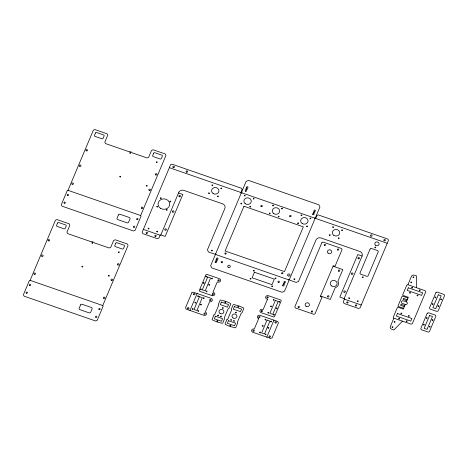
<?xml version="1.0" encoding="UTF-8"?>
<svg xmlns="http://www.w3.org/2000/svg" width="468" height="468" viewBox="0 0 468 468"><rect width="100%" height="100%" fill="white"/><g stroke="black" fill="none" stroke-linecap="round" stroke-linejoin="round"><path stroke-width="0.7" d="M416.573 287.738L416.608 275.962L414.42 275.202A2.317 2.071 3 0 0 411.39 276.506L407.926 284.737L406.739 285.211L402.772 294.629A0.731 0.655 3 0 0 403.2 295.478L408.277 297.238L406.329 301.866A1.539 1.381 3 0 1 407.23 303.656A1.539 1.381 3 0 1 405.247 304.44L402.369 303.44A1.539 1.381 3 0 1 401.468 301.655A1.539 1.381 3 0 1 403.451 300.865L406.329 301.866M362.086 256.054A4.083 3.656 3 0 0 359.131 251.211L321.662 238.206A4.083 3.656 3 0 0 315.713 240.564L298.496 281.461L296.121 282.403L289.721 280.18C289.85 278.91 287.914 279.8 288.937 280.624L284.439 291.318L282.058 292.26L211.729 267.86L210.653 265.719L215.151 255.025C216.508 255.078 215.725 253.17 214.894 254.218L208.5 252L207.418 249.853L224.634 208.962A4.083 3.656 3 0 0 221.931 203.603L184.462 190.605A4.083 3.656 3 0 0 178.513 192.962L160.846 234.936L160.202 235.106L158.939 238.048L157.301 238.657L142.886 233.655L142.167 232.227L170.604 164.672L171.926 164.145L241.541 188.3L242.143 189.493L240.85 192.617L241.201 193.138L241.915 192.851L241.663 192.038L246.162 181.356L248.543 180.414L318.872 204.814L319.948 206.961L315.426 217.714L314.677 218.07L314.958 218.726L315.689 218.486L316.965 215.456L318.275 214.929L387.908 239.084L388.504 240.277L360.067 307.833L358.482 308.465L344.068 303.463L343.296 302.012L344.471 298.806L339.838 297.04L357.763 254.557L362.086 256.054L344.161 298.543M30.127 280.35L55.44 220.217L57.026 219.586L69.129 223.792L69.849 225.219L66.93 232.163L67.649 233.59L91.108 241.734A3.1 2.779 3 0 1 94.337 242.851L109.149 247.993L110.74 247.361L113.66 240.417L115.245 239.791L127.354 243.992L128.074 245.419L102.761 305.551L103.118 306.265L97.186 320.358L95.601 320.99L24.12 296.185L23.4 294.758L29.332 280.66L30.127 280.35L102.761 305.551M68.018 190.33L93.331 130.198L94.916 129.572L107.026 133.772L107.745 135.199L104.82 142.143L105.54 143.577L129.004 151.714A3.1 2.779 3 0 1 132.233 152.837L147.046 157.973L148.631 157.347L151.556 150.404L153.141 149.772L165.245 153.972L165.964 155.405L140.652 215.532L141.014 216.251L135.082 230.344L133.497 230.97L62.016 206.172L61.296 204.738L67.228 190.646L68.018 190.33L140.652 215.532M189.99 310.477L197.139 293.5M215.608 253.937L241.201 193.138M289.394 279.536L314.993 218.737M266.807 337.13L273.95 320.153M405.247 304.44L403.299 309.067L398.075 307.254A0.632 0.567 3 0 0 397.314 307.599L393.313 317.099L393.851 318.17L390.388 326.401A2.317 2.071 3 0 0 391.681 329.209L393.875 329.969L402.498 321.171M169.34 167.673L240.88 192.494M241.915 192.851L314.671 218.1M315.701 218.457L387.241 243.278M178.513 192.962L182.842 194.46L165.163 236.451L160.846 234.936M407.926 284.737L425.219 290.739L425.763 291.81L412.337 323.698L411.144 324.172L393.851 318.17M333.087 266.198L342.828 269.58L337.884 281.326L338.153 281.718A4.926 4.411 3 0 1 335.702 287.533L335.217 287.662L330.268 299.415L320.527 296.033M407.956 298.011L402.808 296.226A0.661 0.591 3 0 0 401.959 296.56L398.092 305.744A0.632 0.562 3 0 0 398.449 306.505L403.627 308.301M407.254 299.684L403.504 298.379L403.071 299.409L406.821 300.713M404.761 305.598L401.012 304.299L400.579 305.329L404.329 306.628M143.36 229.396L160.132 235.217M215.935 254.58L288.68 279.823M344.483 299.181L361.261 305.001M212.098 295.63L199.62 291.295L199.257 290.581L205.973 274.634L206.762 274.324L219.305 278.671A2.001 1.796 3 0 1 219.872 281.742L219.428 281.988A2.001 1.796 3 0 1 217.895 282.017L217.316 281.818L212.987 292.102L214.683 293.255A2.001 1.796 3 0 1 212.156 295.647L212.156 295.647M249.813 206.61C250.743 208.459 251.275 205.107 249.813 206.61M211.518 250.503C212.437 252.351 212.987 249.005 211.518 250.503M406.242 321.101C407.148 322.955 407.716 319.609 406.242 321.101M275.067 278.232C275.962 280.092 276.547 276.746 275.067 278.232M118.392 252.123C119.287 253.984 119.878 250.643 118.392 252.123M156.283 162.109C157.178 163.97 157.769 160.623 156.283 162.109M148.11 228.495C148.999 230.355 149.596 227.015 148.11 228.495M217.503 196.262C218.357 198.139 219.018 194.805 217.503 196.262M417.07 295.366C417.912 297.244 418.597 293.916 417.07 295.366M423.487 324.675C424.336 326.553 425.014 323.224 423.487 324.675M432.192 303.995C433.04 305.873 433.719 302.544 432.192 303.995M156.757 231.484C157.599 233.362 158.289 230.034 156.757 231.484M220.516 316.38C221.346 318.263 222.048 314.935 220.516 316.38M233.544 320.902C234.374 322.78 235.076 319.457 233.544 320.902M293.962 279.063C294.694 280.976 295.571 277.694 293.962 279.063M309.968 218.287C310.664 220.212 311.6 216.936 309.968 218.287M409.594 292.711C410.184 294.664 411.296 291.435 409.594 292.711M426.325 317.93C426.915 319.884 428.027 316.66 426.325 317.93M435.029 297.25C435.62 299.204 436.732 295.981 435.029 297.25M166.333 209.816C166.865 211.788 168.076 208.593 166.333 209.816M81.941 266.491C82.438 268.468 83.702 265.292 81.941 266.491M91.903 242.833C92.395 244.805 93.664 241.634 91.903 242.833M119.831 176.477C120.329 178.454 121.598 175.278 119.831 176.477M129.794 152.814C130.291 154.791 131.561 151.614 129.794 152.814M108.459 275.693C108.956 277.67 110.22 274.494 108.459 275.693M146.349 185.679C146.847 187.65 148.116 184.48 146.349 185.679M160.395 198.022C160.893 200 162.162 196.823 160.395 198.022M169.907 201.322C170.405 203.299 171.674 200.123 169.907 201.322M211.945 185.106C212.443 187.083 213.712 183.906 211.945 185.106M220.884 188.206C221.382 190.184 222.645 187.007 220.884 188.206M192.272 308.909C192.769 310.887 194.033 307.71 192.272 308.909M194.975 302.48C195.472 304.457 196.741 301.281 194.975 302.48M197.683 296.051C198.18 298.022 199.45 294.852 197.683 296.051M200.544 289.259C201.041 291.236 202.305 288.06 200.544 289.259M203.247 282.83C203.744 284.807 205.013 281.631 203.247 282.83M205.955 276.401C206.452 278.378 207.722 275.202 205.955 276.401M197.865 310.851C198.356 312.823 199.625 309.646 197.865 310.851M200.567 304.416C201.064 306.394 202.334 303.217 200.567 304.416M203.276 297.987C203.773 299.965 205.042 296.788 203.276 297.987M206.136 291.201C206.628 293.173 207.897 290.002 206.136 291.201M208.839 284.772C209.336 286.744 210.606 283.573 208.839 284.772M211.548 278.337C212.045 280.314 213.309 277.138 211.548 278.337M240.909 203.41C241.406 205.388 242.676 202.211 240.909 203.41M244.267 195.437C244.764 197.414 246.028 194.238 244.267 195.437M217.661 315.303C218.152 317.275 219.422 314.098 217.661 315.303M216.947 320.919C217.439 322.897 218.708 319.72 216.947 320.919M222.435 307.88C222.932 309.857 224.195 306.68 222.435 307.88M224.892 302.041C225.389 304.019 226.658 300.842 224.892 302.041M253.2 198.537C253.697 200.515 254.966 197.338 253.2 198.537M230.689 319.82C231.18 321.797 232.45 318.62 230.689 319.82M229.975 325.441C230.467 327.413 231.736 324.242 229.975 325.441M235.462 312.402C235.96 314.373 237.223 311.202 235.462 312.402M237.919 306.563C238.417 308.535 239.686 305.364 237.919 306.563M250.123 278.612C250.62 280.589 251.889 277.413 250.123 278.612M253.48 270.644C253.978 272.616 255.241 269.445 253.48 270.644M269.299 213.262C269.796 215.239 271.066 212.062 269.299 213.262M272.657 205.288C273.154 207.266 274.418 204.089 272.657 205.288M278.238 216.362C278.729 218.34 279.999 215.163 278.238 216.362M281.59 208.389C282.087 210.366 283.356 207.189 281.59 208.389M259.629 332.28C260.126 334.257 261.396 331.081 259.629 332.28M271.732 286.112C272.224 288.083 273.493 284.907 271.732 286.112M262.337 325.851C262.835 327.828 264.098 324.652 262.337 325.851M265.046 319.422C265.537 321.399 266.807 318.222 265.046 319.422M267.901 312.63C268.398 314.607 269.667 311.431 267.901 312.63M270.609 306.201C271.107 308.178 272.37 305.001 270.609 306.201M273.312 299.772C273.809 301.749 275.079 298.572 273.312 299.772M265.221 334.222C265.719 336.2 266.988 333.023 265.221 334.222M267.93 327.793C268.427 329.764 269.691 326.594 267.93 327.793M270.633 321.364C271.13 323.335 272.399 320.159 270.633 321.364M273.493 314.572C273.991 316.549 275.26 313.373 273.493 314.572M297.689 223.113C298.186 225.09 299.456 221.914 297.689 223.113M276.202 308.143C276.693 310.12 277.963 306.944 276.202 308.143M301.047 215.14C301.544 217.117 302.814 213.94 301.047 215.14M278.905 301.714C279.402 303.685 280.671 300.514 278.905 301.714M306.628 226.214C307.125 228.191 308.389 225.014 306.628 226.214M329.361 234.983C329.858 236.96 331.122 233.784 329.361 234.983M332.713 227.009C333.21 228.987 334.48 225.81 332.713 227.009M338.294 238.083C338.791 240.061 340.06 236.884 338.294 238.083M341.652 230.11C342.149 232.087 343.413 228.91 341.652 230.11M362.326 277.12C362.823 279.098 364.092 275.921 362.326 277.12M374.886 247.285C375.383 249.263 376.652 246.086 374.886 247.285M392.032 326.974C392.529 328.945 393.793 325.775 392.032 326.974M394.196 321.826C394.694 323.803 395.957 320.627 394.196 321.826M398.777 318.404C399.268 320.381 400.538 317.205 398.777 318.404M400.941 313.262C401.439 315.239 402.702 312.062 400.941 313.262M410.869 282.222C411.366 284.199 412.636 281.022 410.869 282.222M413.033 277.079C413.531 279.051 414.8 275.874 413.033 277.079M411.764 287.545C412.261 289.516 413.531 286.346 411.764 287.545M408.435 315.865C408.933 317.836 410.196 314.66 408.435 315.865M419.264 290.142C419.755 292.12 421.024 288.943 419.264 290.142M429.279 326.594C429.776 328.571 431.046 325.395 429.279 326.594M432.093 319.907C432.59 321.885 433.859 318.708 432.093 319.907M437.984 305.914C438.481 307.891 439.75 304.715 437.984 305.914M440.797 299.227C441.295 301.205 442.564 298.028 440.797 299.227M156.827 206.505C157.306 208.488 158.599 205.317 156.827 206.505M357.394 301.006C357.862 302.983 359.172 299.824 357.394 301.006M208.599 193.068C209.038 195.057 210.395 191.909 208.599 193.068M348.748 297.999C349.186 299.982 350.55 296.841 348.748 297.999M57.564 223.02L56.587 225.33A0.924 0.825 3 0 0 57.131 226.407L64.046 228.805A0.924 0.825 3 0 0 65.233 228.331L66.21 226.021A0.924 0.825 3 0 0 65.672 224.944L58.752 222.546A0.924 0.825 3 0 0 57.564 223.02M95.454 133L94.483 135.316A0.924 0.825 3 0 0 95.022 136.387L101.942 138.785A0.924 0.825 3 0 0 103.13 138.317L104.107 136.001A0.924 0.825 3 0 0 103.563 134.93L96.648 132.532A0.924 0.825 3 0 0 95.454 133M80.56 304.925L79.174 308.213A1.234 1.106 3 0 0 79.893 309.646L89.119 312.846A1.234 1.106 3 0 0 90.704 312.214L92.091 308.921A1.234 1.106 3 0 0 91.371 307.494L82.146 304.294A1.234 1.106 3 0 0 80.56 304.925M118.457 214.906L117.07 218.199A1.234 1.106 3 0 0 117.79 219.627L127.015 222.826A1.234 1.106 3 0 0 128.601 222.201L129.987 218.907A1.234 1.106 3 0 0 129.267 217.48L120.042 214.28A1.234 1.106 3 0 0 118.457 214.906M115.783 243.22L114.812 245.536A0.924 0.825 3 0 0 115.35 246.607L122.271 249.005A0.924 0.825 3 0 0 123.458 248.537L124.435 246.221A0.924 0.825 3 0 0 123.891 245.15L116.977 242.746A0.924 0.825 3 0 0 115.783 243.22M153.679 153.2L152.703 155.516A0.924 0.825 3 0 0 153.247 156.587L160.161 158.991A0.924 0.825 3 0 0 161.349 158.517L162.326 156.201A0.924 0.825 3 0 0 161.788 155.13L154.867 152.732A0.924 0.825 3 0 0 153.679 153.2M191.804 292.828L185.527 307.745L186.246 309.178L203.884 315.297A2.001 1.796 3 0 0 206.411 312.905L205.294 311.951L209.623 301.667A2.001 1.796 3 0 0 211.156 301.638L211.6 301.392A2.001 1.796 3 0 0 211.033 298.321L193.389 292.202L191.804 292.828M199.444 296.659L194.027 309.518L196.911 310.518L202.322 297.66L199.444 296.659M207.716 277.009L202.299 289.868L205.183 290.868L210.594 278.01L207.716 277.009M243.951 206.236L225.108 250.983L284.486 271.586L303.322 226.834L243.951 206.236M213.94 314.952L212.156 319.199A0.679 0.608 3 0 0 212.495 319.96L217.088 322.002L222.007 323.259A0.679 0.608 3 0 0 222.821 322.897L224.605 318.655L224.242 317.942L228.144 308.681L228.934 308.365L230.724 304.124A0.679 0.608 3 0 0 230.379 303.363L225.792 301.322L220.873 300.058A0.679 0.608 3 0 0 220.059 300.421L218.269 304.668L218.632 305.382L214.73 314.636L213.94 314.952M215.397 316.198L214.315 318.766L221.522 321.27L222.604 318.696L215.397 316.198M221.352 302.053L220.27 304.621L227.477 307.125L228.559 304.551L221.352 302.053M226.968 319.474L225.184 323.716A0.679 0.608 3 0 0 225.523 324.476L230.116 326.518L235.035 327.781A0.679 0.608 3 0 0 235.849 327.419L237.633 323.172L237.27 322.458L241.172 313.203L241.962 312.887L243.752 308.64A0.679 0.608 3 0 0 243.407 307.88L238.82 305.844L233.901 304.58A0.679 0.608 3 0 0 233.087 304.943L231.297 309.184L231.66 309.898L227.758 319.158L226.968 319.474M228.425 320.715L227.343 323.289L234.55 325.786L235.632 323.218L228.425 320.715M234.38 306.569L233.298 309.143L240.505 311.641L241.587 309.073L234.38 306.569M254.428 272.23L252.094 277.787L271.978 284.684L274.318 279.133L254.428 272.23M258.652 318.679L254.317 328.963L252.79 328.992A2.001 1.796 3 0 0 252.913 332.309L270.551 338.428L272.136 337.802L278.419 322.885L277.7 321.452L260.056 315.333A2.001 1.796 3 0 0 257.382 317.281L257.535 317.725A2.001 1.796 3 0 0 258.652 318.679M267.497 299.227L263.168 309.518L261.062 309.342A2.001 1.796 3 0 0 261.185 312.659L273.721 317.011L274.517 316.696L281.227 300.748L280.87 300.035L268.328 295.682A2.001 1.796 3 0 0 265.649 297.63L265.801 298.075A2.001 1.796 3 0 0 266.924 299.029L267.497 299.227M267.029 320.112L261.618 332.97L264.502 333.971L269.913 321.112L267.029 320.112M275.301 300.462L269.89 313.32L272.774 314.32L278.185 301.462L275.301 300.462M321.896 242.564L294.828 306.862L295.366 307.932L313.812 314.332L315.005 313.864L322.042 297.145L320.311 296.548L333.304 265.684L335.035 266.28L342.073 249.567L341.529 248.496L323.084 242.096L321.896 242.564M370.071 249.151L360.108 272.815A1.088 0.977 3 0 0 360.828 274.242L366.596 276.243A1.211 1.082 3 0 0 368.181 275.617L378.138 251.954A1.147 1.03 3 0 0 377.419 250.526L371.656 248.526A1.094 0.983 3 0 0 370.071 249.151M397.461 313.525L396.378 316.099L410.787 321.101L411.869 318.527L397.461 313.525M408.283 287.808L407.201 290.382L421.615 295.378L422.698 292.81L408.283 287.808M427.249 313.215L420.75 328.647L421.294 329.718L428.208 332.116L429.402 331.648L435.895 316.216L435.357 315.145L428.436 312.747L427.249 313.215M435.954 292.535L429.454 307.967L429.998 309.038L436.913 311.442L438.106 310.968L444.6 295.536L444.062 294.466L437.141 292.067L435.954 292.535M429.589 315.502L424.178 328.36L427.056 329.361L432.473 316.503L429.589 315.502M438.294 294.822L432.882 307.681L435.761 308.681L441.178 295.823L438.294 294.822M258.962 317.497A0.679 0.608 3 0 0 260.027 317.07A0.679 0.608 3 0 0 259.073 316.45A0.679 0.608 3 0 0 258.962 317.497M253.223 331.128A0.679 0.608 3 0 0 254.288 330.7A0.679 0.608 3 0 0 253.334 330.08A0.679 0.608 3 0 0 253.223 331.128M269.258 337.071A0.772 0.69 3 0 0 270.475 336.591A0.772 0.69 3 0 0 269.387 335.884A0.772 0.69 3 0 0 269.258 337.071M275.213 322.926A0.772 0.69 3 0 0 276.43 322.446A0.772 0.69 3 0 0 275.342 321.738A0.772 0.69 3 0 0 275.213 322.926M288.112 275.898A1.234 1.106 3 0 0 290.055 275.125A1.234 1.106 3 0 0 288.317 273.996A1.234 1.106 3 0 0 288.112 275.898M333.871 235.398A3.697 3.311 3 0 0 339.704 233.087A3.697 3.311 3 0 0 334.497 229.694A3.697 3.311 3 0 0 333.871 235.398M245.185 203.65A3.697 3.311 3 0 0 251.211 201.784A3.697 3.311 3 0 0 246.332 198.022A3.697 3.311 3 0 0 245.185 203.65M302.205 223.529A3.697 3.311 3 0 0 308.032 221.218A3.697 3.311 3 0 0 302.831 217.825A3.697 3.311 3 0 0 302.205 223.529M225.149 253.984A0.679 0.608 3 0 0 226.214 253.557A0.679 0.608 3 0 0 225.26 252.936A0.679 0.608 3 0 0 225.149 253.984M281.929 273.681A0.679 0.608 3 0 0 283 273.259A0.679 0.608 3 0 0 282.04 272.639A0.679 0.608 3 0 0 281.929 273.681M273.815 213.677A3.697 3.311 3 0 0 279.642 211.366A3.697 3.311 3 0 0 274.435 207.973A3.697 3.311 3 0 0 273.815 213.677M261.121 206.54A0.737 0.661 3 0 0 262.291 206.078A0.737 0.661 3 0 0 261.249 205.399A0.737 0.661 3 0 0 261.121 206.54M289.944 216.538A0.737 0.661 3 0 0 291.114 216.076A0.737 0.661 3 0 0 290.072 215.397A0.737 0.661 3 0 0 289.944 216.538M375.681 245.384A2.159 1.93 3 0 0 379.08 244.039A2.159 1.93 3 0 0 376.044 242.061A2.159 1.93 3 0 0 375.681 245.384M246.735 187.791A0.737 0.661 3 0 0 247.981 187.545A0.737 0.661 3 0 0 247.11 186.697A0.737 0.661 3 0 0 246.735 187.791M314.291 211.279A0.737 0.661 3 0 0 315.455 210.822A0.737 0.661 3 0 0 314.42 210.138A0.737 0.661 3 0 0 314.291 211.279M245.437 191.219A0.737 0.661 3 0 0 246.607 190.757A0.737 0.661 3 0 0 245.565 190.084A0.737 0.661 3 0 0 245.437 191.219M312.887 214.625A0.737 0.661 3 0 0 314.051 214.163A0.737 0.661 3 0 0 313.01 213.484A0.737 0.661 3 0 0 312.887 214.625M313.589 212.952A0.737 0.661 3 0 0 314.753 212.49A0.737 0.661 3 0 0 313.712 211.811A0.737 0.661 3 0 0 313.589 212.952M246.145 189.552A0.737 0.661 3 0 0 247.309 189.09A0.737 0.661 3 0 0 246.267 188.411A0.737 0.661 3 0 0 246.145 189.552M228.238 267.292A1.293 1.158 3 0 0 230.279 266.485A1.293 1.158 3 0 0 228.46 265.297A1.293 1.158 3 0 0 228.238 267.292M278.191 282.286A0.737 0.661 3 0 0 279.414 281.97A0.737 0.661 3 0 0 278.483 281.174A0.737 0.661 3 0 0 278.191 282.286M221.487 262.642A0.737 0.661 3 0 0 222.651 262.179A0.737 0.661 3 0 0 221.61 261.501A0.737 0.661 3 0 0 221.487 262.642M283.596 284.193A0.737 0.661 3 0 0 284.766 283.731A0.737 0.661 3 0 0 283.725 283.052A0.737 0.661 3 0 0 283.596 284.193M216.152 260.793A0.737 0.661 3 0 0 217.316 260.331A0.737 0.661 3 0 0 216.274 259.652A0.737 0.661 3 0 0 216.152 260.793M216.854 259.12A0.737 0.661 3 0 0 218.024 258.658A0.737 0.661 3 0 0 216.982 257.979A0.737 0.661 3 0 0 216.854 259.12M284.304 282.52A0.737 0.661 3 0 0 285.468 282.058A0.737 0.661 3 0 0 284.427 281.379A0.737 0.661 3 0 0 284.304 282.52M215.45 262.466A0.737 0.661 3 0 0 216.614 262.004A0.737 0.661 3 0 0 215.572 261.325A0.737 0.661 3 0 0 215.45 262.466M282.894 285.866A0.737 0.661 3 0 0 284.058 285.404A0.737 0.661 3 0 0 283.017 284.725A0.737 0.661 3 0 0 282.894 285.866M165.14 230.086A0.801 0.72 3 0 0 166.403 229.595A0.801 0.72 3 0 0 165.28 228.852A0.801 0.72 3 0 0 165.14 230.086M172.698 212.074A0.801 0.72 3 0 0 173.979 211.612A0.801 0.72 3 0 0 172.879 210.84A0.801 0.72 3 0 0 172.698 212.074M179.215 196.654A0.801 0.72 3 0 0 180.478 196.156A0.801 0.72 3 0 0 179.349 195.419A0.801 0.72 3 0 0 179.215 196.654M358.143 258.699A0.801 0.72 3 0 0 359.482 258.383A0.801 0.72 3 0 0 358.494 257.499A0.801 0.72 3 0 0 358.143 258.699M351.749 274.213A0.801 0.72 3 0 0 352.995 273.686A0.801 0.72 3 0 0 351.848 272.973A0.801 0.72 3 0 0 351.749 274.213M344.05 292.137A0.801 0.72 3 0 0 345.384 291.792A0.801 0.72 3 0 0 344.372 290.932A0.801 0.72 3 0 0 344.05 292.137M155.142 236.328A0.679 0.608 3 0 0 156.189 235.872A0.679 0.608 3 0 0 155.212 235.281A0.679 0.608 3 0 0 155.142 236.328M146.472 233.316A0.679 0.608 3 0 0 147.543 232.894A0.679 0.608 3 0 0 146.589 232.268A0.679 0.608 3 0 0 146.472 233.316M347.051 302.901A0.679 0.608 3 0 0 348.145 302.533A0.679 0.608 3 0 0 347.233 301.866A0.679 0.608 3 0 0 347.051 302.901M355.698 305.902A0.679 0.608 3 0 0 356.791 305.534A0.679 0.608 3 0 0 355.879 304.861A0.679 0.608 3 0 0 355.698 305.902M370.75 236.024A0.801 0.72 3 0 0 372.101 235.773A0.801 0.72 3 0 0 371.165 234.848A0.801 0.72 3 0 0 370.75 236.024M384.146 240.739A0.801 0.72 3 0 0 385.392 240.213A0.801 0.72 3 0 0 384.251 239.499A0.801 0.72 3 0 0 384.146 240.739M186.305 172.043A0.801 0.72 3 0 0 187.645 171.738A0.801 0.72 3 0 0 186.662 170.849A0.801 0.72 3 0 0 186.305 172.043M173.148 167.521A0.801 0.72 3 0 0 174.412 167.023A0.801 0.72 3 0 0 173.283 166.286A0.801 0.72 3 0 0 173.148 167.521M213.104 193.495A3.697 3.311 3 0 0 218.93 191.184A3.697 3.311 3 0 0 213.73 187.791A3.697 3.311 3 0 0 213.104 193.495M160.483 208.324A5.85 5.242 3 0 0 169.709 204.668A5.85 5.242 3 0 0 161.466 199.298A5.85 5.242 3 0 0 160.483 208.324M64.251 203.153A0.679 0.608 3 0 0 65.321 202.726A0.679 0.608 3 0 0 64.368 202.106A0.679 0.608 3 0 0 64.251 203.153M67.462 195.408A0.679 0.608 3 0 0 68.562 195.051A0.679 0.608 3 0 0 67.655 194.372A0.679 0.608 3 0 0 67.462 195.408M133.69 227.237A0.679 0.608 3 0 0 134.778 226.851A0.679 0.608 3 0 0 133.854 226.196A0.679 0.608 3 0 0 133.69 227.237M136.966 219.539A0.679 0.608 3 0 0 138.031 219.112A0.679 0.608 3 0 0 137.077 218.492A0.679 0.608 3 0 0 136.966 219.539M86.247 150.825A0.801 0.72 3 0 0 87.51 150.322A0.801 0.72 3 0 0 86.381 149.59A0.801 0.72 3 0 0 86.247 150.825M79.747 166.257A0.801 0.72 3 0 0 81.011 165.754A0.801 0.72 3 0 0 79.882 165.023A0.801 0.72 3 0 0 79.747 166.257M72.049 184.158A0.801 0.72 3 0 0 73.4 183.901A0.801 0.72 3 0 0 72.464 182.976A0.801 0.72 3 0 0 72.049 184.158M155.709 174.927A0.801 0.72 3 0 0 156.973 174.424A0.801 0.72 3 0 0 155.844 173.692A0.801 0.72 3 0 0 155.709 174.927M149.146 190.306A0.801 0.72 3 0 0 150.462 189.932A0.801 0.72 3 0 0 149.427 189.095A0.801 0.72 3 0 0 149.146 190.306M141.634 208.359A0.801 0.72 3 0 0 142.898 207.862A0.801 0.72 3 0 0 141.769 207.125A0.801 0.72 3 0 0 141.634 208.359M338.651 271.171A0.737 0.661 3 0 0 339.815 270.709A0.737 0.661 3 0 0 338.774 270.03A0.737 0.661 3 0 0 338.651 271.171M327.805 296.876A0.737 0.661 3 0 0 328.986 296.443A0.737 0.661 3 0 0 327.969 295.741A0.737 0.661 3 0 0 327.805 296.876M331.479 285.86A3.451 3.089 3 0 0 337.071 284.035A3.451 3.089 3 0 0 332.455 280.589A3.451 3.089 3 0 0 331.479 285.86M311.659 312.01A0.679 0.608 3 0 0 312.706 311.548A0.679 0.608 3 0 0 311.729 310.963A0.679 0.608 3 0 0 311.659 312.01M298.379 307.394A0.679 0.608 3 0 0 299.45 306.973A0.679 0.608 3 0 0 298.49 306.353A0.679 0.608 3 0 0 298.379 307.394M324.47 245.413A0.679 0.608 3 0 0 325.541 244.986A0.679 0.608 3 0 0 324.587 244.366A0.679 0.608 3 0 0 324.47 245.413M337.732 250.011A0.679 0.608 3 0 0 338.797 249.59A0.679 0.608 3 0 0 337.843 248.97A0.679 0.608 3 0 0 337.732 250.011M306.043 306.265A2.159 1.93 3 0 0 309.442 304.914A2.159 1.93 3 0 0 306.405 302.936A2.159 1.93 3 0 0 306.043 306.265M328.027 253.024A2.159 1.93 3 0 0 331.66 252.31A2.159 1.93 3 0 0 329.115 249.836A2.159 1.93 3 0 0 328.027 253.024M193.787 294.67A0.772 0.69 3 0 0 195.004 294.191A0.772 0.69 3 0 0 193.916 293.483A0.772 0.69 3 0 0 193.787 294.67M187.832 308.816A0.772 0.69 3 0 0 189.049 308.336A0.772 0.69 3 0 0 187.966 307.628A0.772 0.69 3 0 0 187.832 308.816M204.194 314.116A0.679 0.608 3 0 0 205.265 313.689A0.679 0.608 3 0 0 204.311 313.069A0.679 0.608 3 0 0 204.194 314.116M209.933 300.485A0.679 0.608 3 0 0 211.004 300.058A0.679 0.608 3 0 0 210.05 299.438A0.679 0.608 3 0 0 209.933 300.485M212.466 294.466A0.679 0.608 3 0 0 213.537 294.044A0.679 0.608 3 0 0 212.583 293.418A0.679 0.608 3 0 0 212.466 294.466M218.205 280.835A0.679 0.608 3 0 0 219.276 280.408A0.679 0.608 3 0 0 218.316 279.788A0.679 0.608 3 0 0 218.205 280.835M103.738 298.379A0.801 0.72 3 0 0 105.002 297.876A0.801 0.72 3 0 0 103.873 297.145A0.801 0.72 3 0 0 103.738 298.379M111.249 280.326A0.801 0.72 3 0 0 112.566 279.952A0.801 0.72 3 0 0 111.536 279.109A0.801 0.72 3 0 0 111.249 280.326M117.813 264.941A0.801 0.72 3 0 0 119.077 264.443A0.801 0.72 3 0 0 117.948 263.706A0.801 0.72 3 0 0 117.813 264.941M34.152 274.178A0.801 0.72 3 0 0 35.51 273.92A0.801 0.72 3 0 0 34.568 272.996A0.801 0.72 3 0 0 34.152 274.178M41.857 256.271A0.801 0.72 3 0 0 43.12 255.774A0.801 0.72 3 0 0 41.991 255.037A0.801 0.72 3 0 0 41.857 256.271M48.35 240.839A0.801 0.72 3 0 0 49.614 240.341A0.801 0.72 3 0 0 48.485 239.604A0.801 0.72 3 0 0 48.35 240.839M26.36 293.167A0.679 0.608 3 0 0 27.425 292.746A0.679 0.608 3 0 0 26.471 292.12A0.679 0.608 3 0 0 26.36 293.167M29.572 285.427A0.679 0.608 3 0 0 30.672 285.07A0.679 0.608 3 0 0 29.765 284.392A0.679 0.608 3 0 0 29.572 285.427M95.8 317.251A0.679 0.608 3 0 0 96.888 316.871A0.679 0.608 3 0 0 95.963 316.216A0.679 0.608 3 0 0 95.8 317.251M99.07 309.553A0.679 0.608 3 0 0 100.14 309.132A0.679 0.608 3 0 0 99.187 308.511A0.679 0.608 3 0 0 99.07 309.553M220.001 313.437A2.463 2.205 3 0 0 223.891 311.899A2.463 2.205 3 0 0 220.422 309.64A2.463 2.205 3 0 0 220.001 313.437M233.035 317.959A2.463 2.205 3 0 0 236.919 316.421A2.463 2.205 3 0 0 233.45 314.157A2.463 2.205 3 0 0 233.035 317.959M267.234 297.847A0.679 0.608 3 0 0 268.299 297.42A0.679 0.608 3 0 0 267.345 296.8A0.679 0.608 3 0 0 267.234 297.847M261.495 311.477A0.679 0.608 3 0 0 262.56 311.05A0.679 0.608 3 0 0 261.606 310.43A0.679 0.608 3 0 0 261.495 311.477"/></g></svg>
